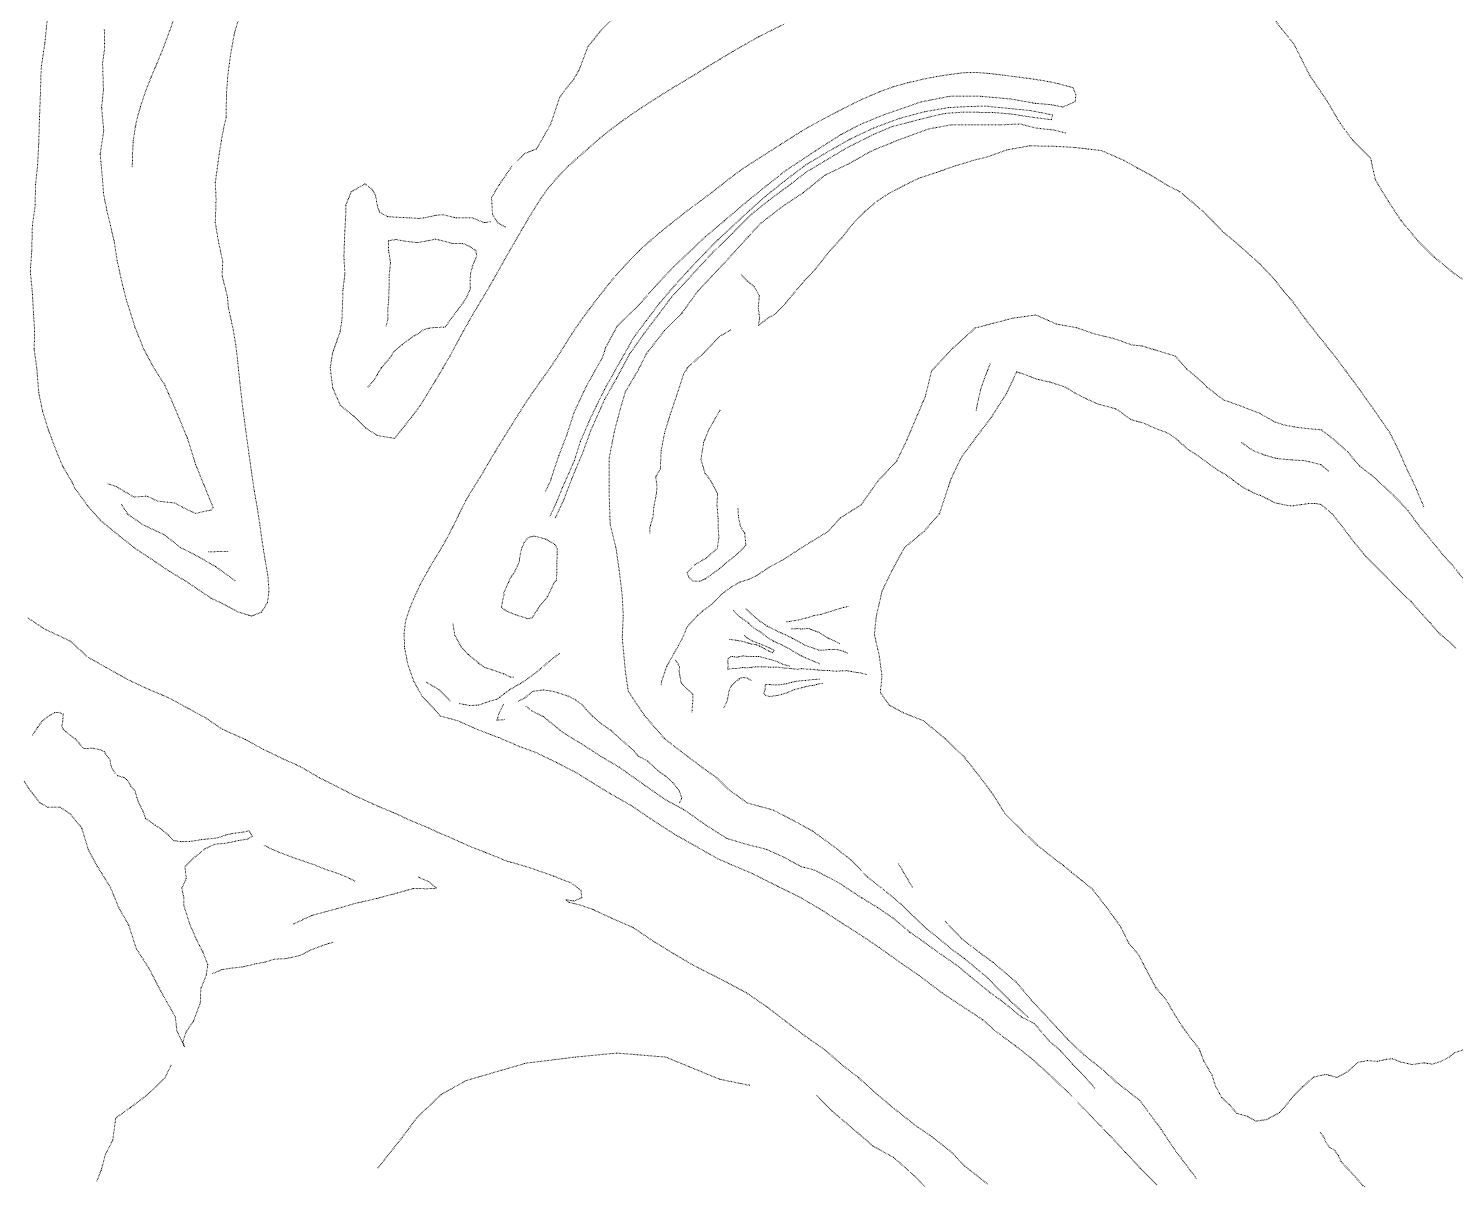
# Model space of a CAD drawing. Extents: x 682410 to 689460, y 7661803 to 7669124.
# Drawn here: x 686853.6 to 687207.8, y 7665828.1 to 7666113.7 of the extents above; entities that cross this region are included whole.
import ezdxf

# ---------------------------------------------------------------- set-up
doc = ezdxf.new("R2010")
doc.units = 0
doc.header["$MEASUREMENT"] = 0
doc.linetypes.add('DOT', pattern=[0.25, 0, -0.25])
doc.layers.add('02 TOE_Line', color=1, linetype='DOT', lineweight=20)

msp = doc.modelspace()

# ---------------------------------------------------------------- linework, layer by layer
at = {"layer": '02 TOE_Line'}
for points in [[(687210.91, 7666050.53, 4147.37), (687207.27, 7666053.07, 4147.03), (687202.52, 7666056.98, 4146.56), (687198.45, 7666061.04, 4145.8), (687194.31, 7666066.02, 4145.29), (687191.15, 7666070.8, 4145.11), (687187.93, 7666076.1, 4144.68), (687186.73, 7666081.55, 4143.8), (687182.42, 7666085.8, 4143.32), (687179.15, 7666090.21, 4143.05), (687176.04, 7666095.53, 4142.52), (687171.63, 7666102.05, 4141.8), (687167.67, 7666109.88, 4140.96), (687164.63, 7666113.62, 4140.82), (687160.45, 7666119.12, 4141.22)], [(686858.44, 7666117.62, 4103.58), (686857.7, 7666110.09, 4104.28), (686856.77, 7666103.83, 4104.95), (686856.59, 7666097.49, 4105.64), (686856.35, 7666091.13, 4106.21), (686856.16, 7666084.88, 4106.65), (686855.88, 7666079.62, 4107.28), (686855.38, 7666074.97, 4107.86), (686855.28, 7666069.71, 4108.42), (686854.6, 7666064.86, 4108.91), (686854.42, 7666058.27, 4109.57), (686854.08, 7666053.4, 4110.04), (686854.54, 7666048.78, 4110.51), (686854.87, 7666043.12, 4110.85), (686855.16, 7666038.53, 4111.43), (686855.03, 7666034.16, 4112.01), (686855.72, 7666029.15, 4112.07), (686855.79, 7666028.04, 4112.3), (686856.18, 7666023.33, 4112.86), (686857.13, 7666018.7, 4113.51), (686858.54, 7666014.16, 4114.14), (686859.45, 7666011.69, 4114.46), (686861.04, 7666007.63, 4114.94), (686862.26, 7666004.81, 4115.28), (686864.43, 7666001.16, 4115.97), (686865.11, 7665999.67, 4115.97), (686868.32, 7665995.25, 4116.69), (686871.53, 7665991.61, 4117.42), (686875.6, 7665988.27, 4117.94), (686879.93, 7665984.82, 4118.77), (686885.43, 7665981.17, 4119.76), (686888.72, 7665978.94, 4120.02), (686892.71, 7665976.55, 4120.39), (686899.01, 7665972.31, 4121.36), (686901.8, 7665971.02, 4121.47), (686905.51, 7665968.98, 4121.83), (686909.02, 7665967.9, 4122.2), (686911.46, 7665968.88, 4122.7), (686912.93, 7665971.22, 4123.02), (686913.32, 7665973.95, 4123.14), (686913.06, 7665977.88, 4123.17), (686912.34, 7665981.96, 4123.17), (686911.62, 7665986.43, 4123.2), (686911.08, 7665990.42, 4123.26), (686910.43, 7665994.62, 4123.25), (686909.66, 7665999, 4123.24), (686908.99, 7666003.6, 4123.32), (686908.34, 7666008.23, 4123.47), (686907.77, 7666012.35, 4123.66), (686907.19, 7666016.65, 4123.92), (686906.59, 7666021.35, 4124.24), (686906.08, 7666025.99, 4124.61), (686905.6, 7666030.64, 4124.97), (686905.08, 7666035.25, 4125.34), (686904.29, 7666039.76, 4125.72), (686903.24, 7666044.4, 4126.07), (686903.02, 7666047.01, 4126.45), (686901.69, 7666052.38, 4126.83), (686901.84, 7666055.84, 4127.09), (686900.75, 7666060.99, 4127.5), (686899.99, 7666065.56, 4127.93), (686900.19, 7666071.19, 4128.41), (686900, 7666075.43, 4128.83), (686900.99, 7666082.74, 4129.52), (686901.76, 7666087.44, 4129.51), (686902.71, 7666091.78, 4129.75), (686902.75, 7666097.33, 4129.84), (686903.11, 7666102.17, 4130.05), (686903.82, 7666107.41, 4130.04), (686904.67, 7666112.13, 4129.8), (686906.46, 7666118.53, 4130.09)], [(686889.79, 7666116.26, 4120.02), (686888.71, 7666113.23, 4120.07), (686887.61, 7666110.29, 4120.07), (686886.45, 7666107.3, 4120.07), (686885.24, 7666104.37, 4120.11), (686884.06, 7666101.59, 4120.16), (686882.79, 7666098.41, 4120.2), (686881.65, 7666095.05, 4120.19), (686880.78, 7666092.07, 4120.31), (686880.12, 7666089.14, 4120.41), (686879.63, 7666085.79, 4120.49), (686879.45, 7666082.38, 4120.58), (686879.38, 7666079.19, 4120.63)], [(686998.46, 7666115.87, 4130.28), (686995.76, 7666113.21, 4130.13), (686992.49, 7666109.19, 4130.05), (686990.23, 7666103.29, 4130.17), (686988.98, 7666101.12, 4130.19), (686986.86, 7666098.5, 4130.25), (686985.47, 7666096.57, 4130.34), (686983.24, 7666089.95, 4130.48), (686979.75, 7666083.8, 4130.98), (686976.85, 7666082.69, 4130.49), (686973.56, 7666079.4, 4130.37), (686970.51, 7666075.01, 4130.39), (686968.56, 7666071.71, 4130.3), (686968.8, 7666067.53, 4130.28), (686970.11, 7666065.46, 4130.44), (686972.14, 7666064.37, 4130.54)], [(686873.3, 7666000.73, 4118.19), (686875.38, 7666000.05, 4118.19), (686879.82, 7665997.44, 4118.86), (686883.12, 7665997.65, 4119.5), (686885.64, 7665996.44, 4119.88), (686889.97, 7665995.95, 4119.41), (686891.85, 7665994.91, 4119.84), (686895.03, 7665993.38, 4120.05), (686898.91, 7665994.22, 4120.27), (686899.46, 7665994.83, 4120.07), (686897.28, 7666000.18, 4119.67), (686895.11, 7666005.54, 4119.27), (686893.08, 7666012.01, 4118.73), (686889.96, 7666019.56, 4117.96), (686887.47, 7666025.19, 4117.35), (686884.64, 7666029.66, 4117.08), (686882.18, 7666034.3, 4116.57), (686880.04, 7666039.62, 4116.17), (686877.91, 7666046.42, 4115.74), (686876.94, 7666050.14, 4115.33), (686875.65, 7666056.09, 4114.89), (686874.87, 7666061.01, 4114.33), (686873.32, 7666067.45, 4113.91), (686872.27, 7666072.59, 4113.55), (686871.91, 7666077.14, 4113.07), (686871.43, 7666082.55, 4112.64), (686872.3, 7666088.29, 4112.39), (686871.78, 7666094.11, 4112), (686872.23, 7666098.41, 4111.58), (686872.02, 7666105.11, 4111.25), (686872.51, 7666108.51, 4110.96), (686872.45, 7666113.64, 4110.58)], [(686968.32, 7666065.75, 4129.91), (686966.73, 7666065.5, 4129.96), (686963.84, 7666066.7, 4129.93), (686959.76, 7666066.68, 4129.98), (686956.42, 7666067.48, 4129.92), (686954.72, 7666067.33, 4129.95), (686952.07, 7666066.72, 4129.93), (686950.5, 7666066.56, 4129.89), (686948.16, 7666066.7, 4129.93), (686945, 7666066.85, 4130.02), (686942.78, 7666067, 4130.11), (686940.8, 7666068.06, 4129.89), (686940.22, 7666069.67, 4129.72), (686939.77, 7666072.29, 4129.71), (686938.93, 7666073.77, 4129.78), (686937.15, 7666075.11, 4129.72), (686933.74, 7666073.18, 4128.84), (686932.41, 7666069.81, 4128.23), (686932.34, 7666066.41, 4127.82), (686932.13, 7666063.33, 4127.44), (686931.92, 7666057.11, 4127.03), (686932.16, 7666052.77, 4126.66), (686931.7, 7666049.08, 4126.35), (686931.42, 7666041.13, 4125.82), (686930.99, 7666038.63, 4125.59), (686930.98, 7666038.46, 4125.61), (686929.1, 7666033.17, 4124.88), (686928.52, 7666029.53, 4124.65), (686929.14, 7666024.49, 4124.21), (686931.03, 7666020.2, 4123.92), (686934.45, 7666017.42, 4124.42), (686937.37, 7666014.52, 4124.88), (686940.29, 7666012.69, 4125.28), (686944.51, 7666011.99, 4125.76), (686946.42, 7666014.4, 4126.02), (686948.72, 7666017.28, 4126.36), (686950.87, 7666020.14, 4126.65), (686952.7, 7666023.14, 4126.9), (686954.58, 7666026.24, 4127.16), (686956.47, 7666029.37, 4127.44), (686958.26, 7666032.48, 4127.73), (686959.95, 7666035.62, 4127.98), (686961.65, 7666038.75, 4128.23), (686963.39, 7666041.84, 4128.48), (686965.21, 7666044.93, 4128.72), (686967.1, 7666048.04, 4128.97), (686968.89, 7666051.12, 4129.24), (686970.6, 7666054.18, 4129.47), (686972.32, 7666057.29, 4129.69), (686974.15, 7666060.41, 4129.87), (686976.02, 7666063.66, 4130.12), (686977.58, 7666066.34, 4130.31), (686979.24, 7666069.02, 4130.54), (686980.9, 7666071.67, 4130.75), (686982.72, 7666074.19, 4130.98), (686985.16, 7666077.02, 4131.27), (686987.7, 7666079.6, 4131.45), (686989.93, 7666081.61, 4131.64), (686992.71, 7666084.06, 4131.89), (686995.45, 7666086.46, 4132.17), (686998.36, 7666088.76, 4132.44), (687000.78, 7666090.56, 4132.67), (687003.26, 7666092.32, 4132.9), (687005.77, 7666094.03, 4133.11), (687008.38, 7666095.7, 4133.31), (687011.03, 7666097.38, 4133.54), (687013.67, 7666099.03, 4133.76), (687016.36, 7666100.62, 4133.95), (687018.97, 7666102.2, 4134.18), (687022.13, 7666104.18, 4134.46), (687025.31, 7666106.1, 4134.69), (687028.51, 7666108.01, 4134.96), (687031.67, 7666109.83, 4135.2), (687034.88, 7666111.62, 4135.44), (687038.11, 7666113.26, 4135.66), (687041.26, 7666114.8, 4135.88)], [(687133.65, 7665826.79, 4147.64), (687129.56, 7665830.92, 4147.15), (687125.93, 7665834.85, 4146.55), (687122.02, 7665839.06, 4146.05), (687119.64, 7665841.54, 4145.87), (687115.42, 7665845.87, 4145.21), (687110.99, 7665850.35, 4144.64), (687106.48, 7665854.66, 4144.05), (687102.28, 7665858.43, 4143.61), (687098.55, 7665861.32, 4143.15), (687093.48, 7665865.07, 4142.54), (687090.45, 7665867.78, 4142.22), (687084.27, 7665871.82, 4141.55), (687080.37, 7665874.43, 4141.18), (687074.61, 7665878.79, 4140.47), (687070.59, 7665881.54, 4139.91), (687064.75, 7665885.71, 4139.14), (687060.37, 7665888.65, 4138.57), (687055.5, 7665891.77, 4137.86), (687050.61, 7665894.93, 4137.38), (687044.83, 7665898.31, 4136.88), (687039.58, 7665900.87, 4136.46), (687033.38, 7665903.98, 4135.87), (687028.06, 7665906.26, 4135.2), (687024.85, 7665907.64, 4134.91), (687017.35, 7665911.89, 4133.98), (687014.38, 7665913.53, 4133.82), (687007.94, 7665917.7, 4132.88), (687003.32, 7665920.85, 4132.43), (686998.1, 7665923.83, 4131.86), (686993.65, 7665926.53, 4131.34), (686989.78, 7665928.95, 4130.87), (686984.67, 7665931.6, 4130.3), (686979.32, 7665934.16, 4129.61), (686975.59, 7665935.51, 4129.37), (686970.31, 7665937.78, 4128.58), (686965.08, 7665939.77, 4128), (686960.02, 7665942, 4127.21), (686955.84, 7665943.1, 4127.28), (686954.31, 7665944.87, 4126.69), (686951.38, 7665947.96, 4126.21), (686949.27, 7665951.69, 4125.73), (686947.78, 7665955.94, 4125.29), (686947.58, 7665956.98, 4125.37), (686946.99, 7665959.96, 4125.17), (686946.85, 7665963.53, 4125.11), (686947.21, 7665966.62, 4125.08), (686948.32, 7665969.98, 4125.02), (686949.52, 7665972.85, 4125.06), (686950.91, 7665975.79, 4125.13), (686952.48, 7665978.7, 4125.25), (686954.1, 7665981.47, 4125.4), (686955.75, 7665984.16, 4125.61), (686957.27, 7665986.81, 4125.79), (686958.98, 7665990.06, 4125.91), (686960.56, 7665993.33, 4126.05), (686962.23, 7665996.65, 4126.18), (686963.78, 7665999.27, 4126.28), (686965.78, 7666002.42, 4126.5), (686967.62, 7666005.57, 4126.66), (686969.45, 7666008.69, 4126.8), (686971.33, 7666011.77, 4126.95), (686973.05, 7666014.51, 4127.14), (686974.91, 7666017.49, 4127.39), (686976.77, 7666020.41, 4127.65), (686978.68, 7666023.26, 4127.9), (686980.67, 7666026.08, 4128.15), (686982.71, 7666028.92, 4128.43), (686984.67, 7666031.82, 4128.7), (686986.55, 7666034.83, 4128.91), (686988.51, 7666037.96, 4129.15), (686990.62, 7666041.06, 4129.43), (686992.93, 7666044.19, 4129.76), (686995.33, 7666047.34, 4130.06), (686997.77, 7666050.43, 4130.4), (687000.26, 7666053.35, 4130.71), (687002.77, 7666056.07, 4131.02), (687005.29, 7666058.6, 4131.29), (687007.82, 7666060.93, 4131.55), (687010.36, 7666063.08, 4131.8), (687012.9, 7666065.12, 4132.02), (687015.38, 7666067.09, 4132.22), (687017.88, 7666069.04, 4132.39), (687020.58, 7666071.01, 4132.56), (687023.31, 7666073.07, 4132.83), (687026.05, 7666075.21, 4133.12), (687028.84, 7666077.39, 4133.38), (687031.73, 7666079.42, 4133.61), (687034.68, 7666081.31, 4133.87), (687037.56, 7666083.14, 4134.14), (687040.27, 7666084.89, 4134.38), (687042.89, 7666086.54, 4134.67), (687045.45, 7666088.16, 4134.91), (687048.17, 7666089.76, 4135.17), (687051.14, 7666091.33, 4135.47), (687054.38, 7666093.03, 4135.81), (687057.8, 7666094.79, 4136.2), (687061.29, 7666096.45, 4136.55), (687064.8, 7666097.95, 4136.85), (687068.32, 7666099.23, 4137.13), (687071.88, 7666100.22, 4137.4), (687075.46, 7666101.07, 4137.66), (687078.99, 7666101.75, 4137.92), (687082.4, 7666102.28, 4138.2), (687085.64, 7666102.7, 4138.46), (687088.85, 7666102.78, 4138.7), (687092.12, 7666102.52, 4138.9), (687095.45, 7666102.12, 4139.07), (687098.86, 7666101.67, 4139.25), (687102.34, 7666101.23, 4139.43), (687105.82, 7666100.7, 4139.59), (687109.19, 7666100, 4139.77), (687112.84, 7666099, 4139.93), (687113.6, 7666097.31, 4139.87), (687113.42, 7666095.53, 4139.83), (687110.37, 7666094.2, 4139.77), (687107.53, 7666094.77, 4139.68), (687103.56, 7666095.11, 4139.44), (687097.44, 7666096.19, 4139.01), (687089.95, 7666096.86, 4138.75), (687082.54, 7666096.91, 4138.27), (687075, 7666095.43, 4137.66), (687066.16, 7666092.36, 4137.07), (687060.13, 7666089.89, 4136.48), (687055.29, 7666087.37, 4136.1), (687048.97, 7666083.34, 4135.44), (687041.72, 7666078.54, 4135.25), (687036.74, 7666074.62, 4134.81), (687031.48, 7666070.38, 4134.2), (687026.32, 7666065.95, 4133.76), (687021.62, 7666061.99, 4133.35), (687017.87, 7666058.44, 4132.84), (687013.83, 7666054.63, 4132.53), (687009.69, 7666050.27, 4132.07), (687005.1, 7666045.05, 4131.74), (686999.71, 7666039.8, 4131.36), (686996.9, 7666034.59, 4131.01), (686996.16, 7666032.21, 4130.87), (686992.09, 7666024.93, 4130.51), (686989.07, 7666018.5, 4130.39), (686987.21, 7666012.76, 4130.21), (686985.23, 7666007.67, 4130.21), (686983.7, 7666003.09, 4130.43), (686983.2, 7666001.47, 4130.42), (686981.86, 7665998.68, 4130.19)], [(686984.39, 7665992.24, 4128.78), (686986.49, 7665996.76, 4128.96), (686988.7, 7666002.53, 4129.06), (686991.28, 7666008.64, 4129.22), (686993.28, 7666014.17, 4129.42), (686996.62, 7666021.62, 4129.65), (686999.68, 7666027.05, 4129.87), (687002.84, 7666032.93, 4130.29), (687006.39, 7666037.98, 4130.71), (687010.25, 7666043.04, 4130.89), (687013.26, 7666047.06, 4131.37), (687023.52, 7666058.18, 4132.59), (687028.41, 7666062.88, 4132.98), (687033.13, 7666067.61, 4133.55), (687037.4, 7666071.06, 4134.04), (687043.13, 7666075.3, 4134.42), (687046.71, 7666078.09, 4134.68), (687051.31, 7666080.82, 4134.99), (687056.72, 7666084.06, 4135.31), (687063.45, 7666087.43, 4135.92), (687067.95, 7666089.33, 4136.42), (687076.7, 7666091.59, 4136.99), (687081.18, 7666092.62, 4137.25), (687085.3, 7666092.9, 4137.64), (687089.35, 7666092.88, 4137.85), (687093.31, 7666092.82, 4137.94), (687097.55, 7666092.46, 4137.97), (687102.97, 7666091.63, 4138.29), (687107.56, 7666091.05, 4138.41), (687107.79, 7666092.24, 4138.58), (687102.42, 7666093.3, 4138.42), (687091.24, 7666094.41, 4137.98), (687087.06, 7666094.33, 4137.85), (687082.01, 7666094.05, 4137.41), (687076.05, 7666093.04, 4136.97), (687069.72, 7666091.34, 4136.58), (687063.37, 7666088.98, 4135.99), (687057.51, 7666086.2, 4135.47), (687051.76, 7666082.94, 4134.93), (687046.55, 7666079.83, 4134.79), (687041.16, 7666075.75, 4134.28), (687036.45, 7666071.97, 4134.16), (687032.57, 7666068.53, 4133.68), (687028.69, 7666064.92, 4133.09), (687024.74, 7666061.23, 4132.73), (687021.67, 7666058.12, 4132.39), (687017.16, 7666053.39, 4131.84), (687013.83, 7666049.7, 4131.48), (687010.26, 7666045.54, 4131.02), (687007, 7666041.23, 4130.72), (687003.9, 7666037.11, 4130.62), (686999.58, 7666029.46, 4130.17), (686996.95, 7666024.79, 4129.8), (686994.52, 7666019.92, 4129.6), (686992.78, 7666016.22, 4129.48), (686990.62, 7666011.23, 4129.35), (686989.14, 7666006.53, 4129.22), (686986.48, 7666000.5, 4129.04), (686984.66, 7665996.1, 4128.93), (686983.03, 7665992.58, 4128.81)], [(687111, 7666087.75, 4139.77), (687108, 7666088.5, 4139.66), (687103.5, 7666089, 4139.38), (687099.75, 7666090, 4139.3), (687094.75, 7666089.75, 4138.88), (687088, 7666089.75, 4138.49), (687082.5, 7666089.75, 4138.2), (687077, 7666088.75, 4137.65), (687069.5, 7666086, 4137.22), (687062.75, 7666083.25, 4136.41), (687057.5, 7666080.25, 4136.1), (687051.25, 7666077.25, 4135.7), (687046, 7666073, 4135.2), (687040.75, 7666069.5, 4134.86), (687035.25, 7666065.25, 4134.5), (687032.25, 7666062, 4134.04), (687027.5, 7666056.75, 4133.57), (687023.25, 7666052.25, 4133.25), (687019.75, 7666048.5, 4132.8), (687015.75, 7666043, 4132.3), (687011.5, 7666038.75, 4131.86), (687007, 7666033, 4131.48), (687005, 7666029, 4131.2), (687001.75, 7666023.5, 4130.87), (687000.5, 7666019.25, 4130.65), (686999, 7666013.5, 4130.53), (686997.75, 7666007, 4130.52), (686997.75, 7665998.25, 4130.57), (686998, 7665990.75, 4130.7), (686999.5, 7665984.5, 4130.82), (687000.25, 7665979.25, 4130.75), (687001, 7665973, 4130.66), (687001.25, 7665968, 4130.83), (687001, 7665962.5, 4130.6), (687001.75, 7665954.5, 4130.97), (687002.5, 7665949.25, 4130.92), (687006.5, 7665943.25, 4131.56), (687011.5, 7665937.5, 4132.29), (687016, 7665934, 4132.85), (687021, 7665930.25, 4133.45), (687024.5, 7665927.75, 4133.76), (687027.53, 7665924.78, 4134.14), (687032.06, 7665921.54, 4134.87), (687038.51, 7665919.77, 4135.54), (687043.73, 7665917.05, 4136), (687048.14, 7665914.64, 4136.31), (687053.25, 7665910.93, 4136.88), (687057.85, 7665907.36, 4137.5), (687061.89, 7665903.15, 4138.08), (687066.67, 7665899.41, 4138.58), (687070.24, 7665896.4, 4139.02), (687073.44, 7665893.29, 4139.52), (687076.45, 7665890.42, 4140.01), (687079.2, 7665888.23, 4140.28), (687082.69, 7665885.31, 4140.7), (687085.97, 7665882.93, 4141.04), (687088.97, 7665880.41, 4141.5), (687091.85, 7665878.03, 4141.8), (687093.71, 7665875.99, 4142.17), (687097.13, 7665872.61, 4142.46), (687099.41, 7665870.52, 4142.63), (687101.79, 7665868.35, 4142.96)], [(687199.92, 7665995.07, 4150.8), (687197.75, 7666000.25, 4150.23), (687195.8, 7666004.25, 4149.7), (687193.78, 7666008.87, 4149.11), (687191.61, 7666013.26, 4148.68), (687188.68, 7666017.5, 4148.15), (687186.23, 7666020.98, 4147.72), (687183.85, 7666024.33, 4147.15), (687180.64, 7666028.64, 4146.78), (687178.06, 7666032.13, 4146.11), (687176.12, 7666034.56, 4146.43), (687173.75, 7666037.52, 4146.05), (687170.35, 7666041.83, 4145.38), (687167.49, 7666045.82, 4144.86), (687165.07, 7666048.62, 4144.64), (687162.98, 7666051.32, 4144.42), (687159.28, 7666055.27, 4143.63), (687156.79, 7666057.5, 4143.31), (687154.29, 7666059.73, 4142.99), (687149.85, 7666063.46, 4142.36), (687147.65, 7666065.77, 4142.1), (687145.45, 7666068.07, 4141.84), (687142.44, 7666070.62, 4141.45), (687139.42, 7666073.17, 4141.07), (687136.37, 7666074.73, 4140.89), (687132.46, 7666077.12, 4141.01), (687128.93, 7666079.06, 4140.76), (687125.4, 7666081.01, 4140.51), (687119.96, 7666083.37, 4140.6), (687116.66, 7666083.77, 4140.51), (687113.37, 7666084.17, 4140.43), (687107.89, 7666084.47, 4140.38), (687102.05, 7666084.56, 4140.42), (687096.39, 7666083.53, 4140.1), (687091.43, 7666081.75, 4140.27), (687088.14, 7666080.94, 4140.41), (687083.67, 7666079.6, 4140.27), (687079.04, 7666077.98, 4140.14), (687074.62, 7666076.53, 4140.07), (687071.06, 7666074.8, 4140.11), (687067.12, 7666072.72, 4140.11), (687064.25, 7666070.85, 4140.21), (687061.14, 7666068.22, 4140.22), (687058.61, 7666065.69, 4140.16), (687055.49, 7666061.76, 4140.31), (687052.68, 7666058.69, 4140.27), (687048.91, 7666053.95, 4140.25), (687046.16, 7666051.04, 4140.2), (687043.47, 7666047.86, 4140.28), (687041.49, 7666045.5, 4140.13), (687038.88, 7666042.73, 4140.33), (687037.29, 7666041.96, 4140.37), (687034.8, 7666039.98, 4141.12), (687035.11, 7666041.98, 4140.75), (687034.76, 7666044.29, 4140.89), (687035.03, 7666047.38, 4140.19), (687033.76, 7666049.64, 4140.06), (687032.08, 7666051.03, 4140.15), (687030.56, 7666052.53, 4140.04)], [(686942.4, 7666039.8, 4130.52), (686942.81, 7666041.65, 4130.32), (686942.8, 7666044.11, 4130.47), (686943, 7666045.76, 4130.54), (686943.12, 7666048.98, 4130.4), (686943.11, 7666051.93, 4130.48), (686943.48, 7666055.64, 4130.42), (686943.02, 7666058.6, 4130.51), (686943.01, 7666061.03, 4130.48), (686944.88, 7666061.33, 4130.28), (686947.17, 7666060.9, 4130.15), (686950.12, 7666060.55, 4130.19), (686952.45, 7666060.96, 4130.21), (686954.66, 7666061.44, 4130.37), (686957.06, 7666060.87, 4130.28), (686958.78, 7666060.36, 4130.18), (686961.33, 7666060.35, 4130.29), (686962.97, 7666059.69, 4130.42), (686964.63, 7666058.63, 4130.31), (686964.91, 7666057.29, 4130.23), (686963.91, 7666054.92, 4130.29), (686963.33, 7666052.97, 4130.44), (686963.27, 7666051.2, 4130.31), (686963.3, 7666049.11, 4130.29), (686962.4, 7666047.09, 4130.32), (686961.51, 7666045.65, 4130.28), (686960.07, 7666043.75, 4130.33), (686957.03, 7666039.61, 4130.2), (686955.62, 7666039.53, 4129.59), (686954.61, 7666039.51, 4129.02), (686952.92, 7666039.32, 4128.1), (686951.57, 7666038.88, 4127.28), (686950.4, 7666037.98, 4126.91), (686949.34, 7666037.42, 4126.61), (686947.02, 7666035.79, 4125.58), (686946.35, 7666035.21, 4125.23), (686944.35, 7666033.57, 4124.87), (686943.62, 7666032.37, 4124.47), (686943.18, 7666031.77, 4124.38), (686941.23, 7666029.52, 4124.65), (686940.22, 7666027.88, 4124.63), (686939.53, 7666026.64, 4124.31), (686937.88, 7666024.69, 4124.12)], [(687210.4, 7665976.26, 4152.67), (687207.65, 7665979.83, 4152.33), (687204.39, 7665983.46, 4152.01), (687201.78, 7665986.69, 4151.71), (687198.81, 7665990.24, 4151.39), (687195.97, 7665994.14, 4151.23), (687192.39, 7665997.91, 4151.2), (687187.51, 7666002.42, 4150.77), (687183.98, 7666005.16, 4150.76), (687181.06, 7666008.63, 4150.66), (687177.42, 7666011.89, 4150.53), (687174.51, 7666014.12, 4150.65), (687170.33, 7666014.49, 4150.58), (687167.7, 7666014.85, 4150.57), (687165.31, 7666015.31, 4150.54), (687163.06, 7666016.04, 4150.52), (687159.14, 7666018.21, 4150.47), (687154.84, 7666019.9, 4150.41), (687150.25, 7666021.53, 4150.38), (687146.04, 7666024.78, 4150.29), (687144.86, 7666026.01, 4150.28), (687141.07, 7666029.25, 4150.31), (687138.26, 7666032.41, 4150.34), (687130.02, 7666034.92, 4150.01), (687127.58, 7666035.15, 4150.03), (687122.96, 7666036.79, 4149.78), (687117.86, 7666038.01, 4149.85), (687113.77, 7666039.44, 4149.89), (687108.77, 7666040.36, 4149.96), (687103.66, 7666042.61, 4150.02), (687097.94, 7666041.81, 4150.03), (687088.62, 7666039.38, 4150.27), (687083.02, 7666034.34, 4149.91), (687077.76, 7666028.71, 4149.66), (687076.26, 7666022.47, 4149.61), (687073.21, 7666015.35, 4149.68), (687071.72, 7666011.75, 4149.36), (687069.11, 7666006.33, 4149.3), (687064.41, 7666001.34, 4149.08), (687060.31, 7665995.54, 4149.21), (687055.17, 7665992.28, 4149.2), (687052.01, 7665988.84, 4149.4), (687046.87, 7665985.73, 4149.19), (687040.64, 7665981.71, 4149.05), (687037.47, 7665980.02, 4147.4), (687034.36, 7665977.96, 4147.36), (687032.44, 7665977.02, 4146.63), (687030.31, 7665976.37, 4146.09), (687028.15, 7665975.19, 4145.85), (687025.66, 7665973.34, 4145.31), (687023.23, 7665970.86, 4145.24), (687020.92, 7665969.15, 4144.47), (687019.65, 7665968.03, 4143.88), (687017.04, 7665965.15, 4143.74), (687016.15, 7665962.84, 4143.49), (687014.9, 7665960.53, 4143.26), (687013.84, 7665958.63, 4143.13), (687012.04, 7665955.4, 4142.81), (687011.55, 7665954.02, 4142.46), (687010.76, 7665951.77, 4142.14), (687010.66, 7665950.71, 4141.91)], [(687027.94, 7666038.92, 4144.1), (687024.96, 7666037.13, 4143.61), (687021.42, 7666033.34, 4143.5), (687017.19, 7666029.52, 4144.06), (687016.24, 7666027.95, 4143.94), (687014.43, 7666022.39, 4142.61), (687012.9, 7666017.89, 4142.69), (687011.56, 7666013.59, 4142.73), (687010.66, 7666008.93, 4142.83), (687010.46, 7666004.4, 4142.81), (687009.31, 7666002.42, 4142.88), (687009.61, 7666000.32, 4143.58), (687009.52, 7665998.43, 4144.4), (687008.82, 7665994.9, 4144.18), (687008.69, 7665992.78, 4143.94), (687007.88, 7665989.97, 4143.49), (687007.81, 7665988.38, 4143.1)], [(687088.82, 7666018.93, 4159.87), (687089.43, 7666021.75, 4159.42), (687089.92, 7666024, 4159.21), (687090.89, 7666026.82, 4159.16), (687092.37, 7666030.66, 4159.41)], [(687210.64, 7665860.62, 4160.45), (687207.69, 7665859.62, 4160.45), (687206.23, 7665858.52, 4159.1), (687204.05, 7665857.35, 4159.09), (687201.96, 7665856.74, 4159.08), (687200, 7665857.06, 4159.07), (687196.97, 7665856.65, 4159.06), (687194.21, 7665857.28, 4159.05), (687192.17, 7665858.08, 4159.04), (687190.71, 7665857.95, 4159.04), (687188.47, 7665857.44, 4159.03), (687185.98, 7665857.63, 4159.02), (687183.57, 7665857.18, 4159.01), (687180.95, 7665854.83, 4159), (687178.35, 7665853.43, 4158.99), (687175.69, 7665854.22, 4158.98), (687172.56, 7665853.53, 4158.97), (687169.86, 7665851.08, 4158.95), (687167.78, 7665849.08, 4158.94), (687166.05, 7665846.89, 4158.93), (687164.15, 7665844.76, 4158.92), (687160.83, 7665842.97, 4158.91), (687158.31, 7665842.62, 4158.9), (687156.1, 7665843.81, 4158.88), (687153.52, 7665844.54, 4158.87), (687151.67, 7665846.72, 4158.86), (687149.76, 7665848.5, 4158.85), (687148.3, 7665851.21, 4158.84), (687147.38, 7665854.05, 4158.83), (687145.33, 7665857.55, 4158.82), (687144.14, 7665860.65, 4158.81), (687142.16, 7665863.1, 4158.8), (687139.95, 7665866.15, 4158.78), (687138.13, 7665869.05, 4158.77), (687136.02, 7665872.69, 4158.76), (687133.41, 7665875.77, 4158.88), (687131.43, 7665879.5, 4158.77), (687129.58, 7665883.07, 4158.7), (687129.3, 7665883.73, 4158.77), (687126.71, 7665886.75, 4158.96), (687124.71, 7665890.84, 4159.21), (687122.91, 7665893.3, 4159.38), (687121.11, 7665895.76, 4159.54), (687117.68, 7665900.19, 4159.46), (687115.07, 7665902.29, 4159.52), (687112.47, 7665904.39, 4159.57), (687110.55, 7665906.03, 4160.14), (687108.57, 7665907.44, 4160.12), (687103.98, 7665911.09, 4160.36), (687100.16, 7665914.77, 4160.53), (687095.91, 7665919.02, 4160.54), (687093.16, 7665923.47, 4160.06), (687090, 7665927.73, 4159.65), (687085.84, 7665932.97, 4159.44), (687081.16, 7665937.49, 4159.22), (687075.76, 7665941.94, 4159.43), (687070.78, 7665943.91, 4159.34), (687067.29, 7665945.79, 4159.35), (687065.06, 7665948.94, 4159.73), (687065.46, 7665953.01, 4159.73), (687064.78, 7665958.2, 4160.2), (687063.58, 7665963.36, 4160.04), (687064.05, 7665967.83, 4160.23), (687065.49, 7665974.13, 4160.13), (687068.09, 7665979.48, 4160.24), (687071.05, 7665984.89, 4160.31), (687075.92, 7665988.93, 4160.37), (687079.75, 7665993.36, 4160.43), (687082.62, 7666001.99, 4160.18), (687085.18, 7666007.3, 4160.04), (687088.93, 7666012.39, 4159.83), (687092.54, 7666017.14, 4159.81), (687096.43, 7666023.22, 4159.86), (687098.89, 7666028.49, 4159.73), (687100.9, 7666027.84, 4159.8), (687103.92, 7666026.68, 4159.81), (687107.2, 7666025.95, 4159.8), (687110.97, 7666024.71, 4159.94), (687113.45, 7666023.23, 4159.9), (687115.55, 7666022.1, 4159.85), (687118.99, 7666020.54, 4159.91), (687123.69, 7666019.28, 4160.01), (687127.24, 7666016.67, 4159.82), (687128.83, 7666016.22, 4159.87), (687130.22, 7666015.85, 4159.92), (687132.13, 7666014.99, 4159.96), (687134.1, 7666014.16, 4160.05), (687135.79, 7666013.58, 4160.16), (687137.69, 7666012.54, 4160.11), (687139.05, 7666011.35, 4160.06), (687141.46, 7666009.26, 4160.12), (687143.64, 7666007.85, 4160.21), (687147.87, 7666004.77, 4160.31), (687148.81, 7666004.14, 4160.42), (687150.97, 7666002.84, 4160.59), (687152.76, 7666001.53, 4160.6), (687154.07, 7666000.54, 4160.47), (687155.36, 7665999.64, 4160.37), (687156.5, 7665999.13, 4160.36), (687158.31, 7665998.17, 4160.48), (687159.4, 7665997.84, 4160.56), (687161.18, 7665996.97, 4160.55), (687162.98, 7665996.01, 4160.52), (687163.82, 7665995.82, 4160.47), (687165.42, 7665995.5, 4160.47), (687166.81, 7665995.26, 4160.4), (687167.58, 7665995.29, 4160.35), (687169.54, 7665995.55, 4160.28), (687171.29, 7665995.82, 4160.44), (687172.89, 7665995.86, 4160.54), (687174.38, 7665995.62, 4160.47), (687177.12, 7665993.39, 4160.6), (687179.91, 7665989.87, 4160.5), (687182.2, 7665986.78, 4160.39), (687185.6, 7665982.68, 4160.55), (687189.52, 7665978.72, 4160.17), (687194.42, 7665973.73, 4160.1), (687196.83, 7665971.46, 4160.38), (687199.72, 7665968.18, 4160.4), (687201.54, 7665966.21, 4160.13), (687203.68, 7665963.7, 4160.03), (687206.05, 7665961.72, 4159.9), (687208.34, 7665959.61, 4159.94)], [(687029.72, 7665994.66, 4148.57), (687029.83, 7665992.76, 4147.92), (687030.33, 7665990.12, 4147.41), (687031.4, 7665988.45, 4146.66), (687031.67, 7665985.53, 4146.12), (687030.23, 7665983.9, 4146.01), (687028.9, 7665982.79, 4145.69), (687026.37, 7665980.75, 4145.59), (687025.15, 7665979.67, 4145.41), (687021.62, 7665977.14, 4145.5), (687020.23, 7665976.53, 4145.47), (687018.56, 7665976.56, 4145.46), (687017.47, 7665977.61, 4145.14), (687017.1, 7665978.76, 4145.4), (687018.84, 7665980.53, 4146.06), (687021.88, 7665982.35, 4145.79), (687024.6, 7665984.71, 4146.17), (687024.98, 7665987.42, 4146.21), (687024.8, 7665989.89, 4146.27), (687024.79, 7665992.21, 4146.77), (687024.5, 7665995.65, 4146.59), (687024.68, 7665998.19, 4146.66), (687022.93, 7666001.56, 4146.9), (687021.58, 7666003.3, 4146.93), (687020.52, 7666006.69, 4147.08), (687021.22, 7666011.02, 4147.02), (687022.44, 7666014.07, 4147.05), (687025.36, 7666019.15, 4147.9)], [(687176.32, 7666003.84, 4160.76), (687174.35, 7666005.51, 4160.13), (687170.56, 7666006.45, 4159.06), (687167.24, 7666006.64, 4158.79), (687163.53, 7666006.98, 4158.4), (687160.62, 7666007.79, 4158.13), (687157.66, 7666008.91, 4158.04), (687154.74, 7666010.95, 4157.84)], [(686876.72, 7665995.6, 4118.64), (686878.28, 7665993.19, 4118.75), (686882.02, 7665990.56, 4119.15), (686887.3, 7665988.1, 4119.82), (686891.36, 7665984.91, 4120.45), (686895.72, 7665982.69, 4120.47), (686900.03, 7665980.22, 4121.19), (686905.02, 7665976.59, 4122.26)], [(686971.68, 7665973.36, 4126.07), (686971.3, 7665971.73, 4125.9), (686971.04, 7665970.07, 4125.94), (686972.14, 7665969.21, 4125.82), (686974.55, 7665968.21, 4125.93), (686977.6, 7665967.26, 4126.16), (686978.64, 7665967.5, 4126.13), (686979.88, 7665969.4, 4126.03), (686980.53, 7665970.42, 4125.97), (686982.48, 7665972.77, 4126.43), (686984.1, 7665976.21, 4126.25), (686984.68, 7665976.84, 4126.48), (686984.75, 7665978.72, 4126.09), (686984.78, 7665981.02, 4125.96), (686984.85, 7665983.24, 4126.15), (686984.87, 7665984.71, 4126.41), (686984.23, 7665985.7, 4126.28), (686982, 7665986.99, 4126.36), (686979.61, 7665987.67, 4126.08), (686979.03, 7665987.75, 4126.09), (686977.62, 7665987.36, 4126.01), (686976.69, 7665986.17, 4126.03), (686976.12, 7665984.84, 4126.12), (686975.75, 7665983.55, 4126.08), (686975.42, 7665981.37, 4125.98), (686974.29, 7665978.87, 4125.91), (686973.37, 7665977.55, 4125.97), (686972.48, 7665975.63, 4126.05), (686971.91, 7665974.3, 4126.03), (686971.46, 7665973.46, 4126.15)], [(686898.35, 7665983.87, 4120.69), (686903.3, 7665983.92, 4121.05)], [(687057.05, 7665970.28, 4159.56), (687055.93, 7665970.06, 4159.47), (687054.02, 7665969.47, 4159.03), (687052.12, 7665968.88, 4158.54), (687050.2, 7665968.28, 4158.23), (687048.54, 7665968.03, 4158.22), (687046.87, 7665967.48, 4158.12), (687044.8, 7665966.94, 4157.59), (687042.5, 7665966.58, 4156.99), (687041.47, 7665966.43, 4156.74)], [(687091.66, 7665827.03, 4144.33), (687086, 7665831.46, 4143.56), (687082.66, 7665834.96, 4143.33), (687077.81, 7665838.77, 4142.65), (687073.91, 7665841.44, 4141.9), (687068.45, 7665845.73, 4141.44), (687063.97, 7665849.53, 4140.74), (687059.63, 7665853.42, 4140.37), (687055.16, 7665856.88, 4140.02), (687051.53, 7665860.13, 4139.64), (687046.4, 7665863.72, 4138.73), (687041.51, 7665867.41, 4138.42), (687036.91, 7665870.97, 4137.74), (687031.81, 7665874.47, 4137.18), (687025.97, 7665877.56, 4136.43), (687018.74, 7665881.23, 4135.61), (687013.83, 7665884.12, 4135.12), (687008.8, 7665887.2, 4134.3), (687003.83, 7665890.57, 4133.66), (686997.64, 7665893.27, 4133.09), (686993.71, 7665895.13, 4132.63), (686990.73, 7665896.15, 4132.29), (686987.81, 7665896.88, 4132.25), (686987.04, 7665897.54, 4131.91), (686989, 7665897.21, 4131.98), (686990.95, 7665898.05, 4132.31), (686990.77, 7665899.86, 4132.32), (686988.31, 7665901.7, 4132.18), (686983.93, 7665903.41, 4131.67), (686978.02, 7665905.51, 4131.02), (686972.3, 7665907.16, 4130.2), (686966.63, 7665909.44, 4129.68), (686962.98, 7665910.86, 4128.88), (686958.19, 7665913.02, 4128.49), (686955.98, 7665913.93, 4128.13), (686952.89, 7665915.36, 4127.94), (686948.43, 7665917.21, 4127.49), (686944.18, 7665919.16, 4127.04), (686939.38, 7665921.17, 4126.32), (686934.41, 7665923.45, 4125.83), (686929.97, 7665925.72, 4125.41), (686925.76, 7665927.84, 4125.04), (686921.15, 7665930.54, 4124.5), (686916.8, 7665932.49, 4124.28), (686911.88, 7665934.86, 4123.51), (686907.38, 7665937.33, 4123.25), (686901.77, 7665939.82, 4122.51), (686897.62, 7665942.63, 4122.28), (686893.1, 7665945.1, 4121.83), (686888.23, 7665947.73, 4121.25), (686882.72, 7665950.05, 4120.67), (686878.28, 7665952.15, 4120.21), (686872.86, 7665955.19, 4120.02), (686868.31, 7665957.76, 4119.76), (686864.01, 7665961.7, 4119.44), (686857.77, 7665964.62, 4118.79), (686853.37, 7665967.5, 4118.3)], [(687028.62, 7665969.25, 4150.24), (687030, 7665967.84, 4150.89), (687032.36, 7665966.17, 4152.1), (687033.66, 7665964.94, 4152.62), (687035.37, 7665963.93, 4153.06), (687036.96, 7665962.61, 4153.31), (687038.65, 7665961.68, 4153.52), (687039.52, 7665961.19, 4153.65), (687040.51, 7665960.85, 4153.9), (687041.08, 7665960.48, 4153.99), (687042.39, 7665959.86, 4154.37), (687043.51, 7665959.14, 4154.65), (687045.46, 7665958.02, 4155.23), (687046.51, 7665957.55, 4155.56), (687048.67, 7665956.63, 4156.1), (687050.09, 7665956.05, 4156.64)], [(687056.94, 7665958.68, 4158.14), (687055.84, 7665959.2, 4157.98), (687054.81, 7665959.48, 4157.84), (687054.12, 7665959.63, 4157.72), (687053.19, 7665959.61, 4157.46), (687052.16, 7665959.59, 4157.22), (687050.91, 7665959.45, 4156.94), (687049.81, 7665959.47, 4156.5), (687048.28, 7665960, 4156.04), (687046.64, 7665960.55, 4155.65), (687045.31, 7665961.3, 4155.11), (687043.29, 7665962.37, 4154.49), (687041.51, 7665963.26, 4154.03), (687040.27, 7665963.79, 4153.84), (687038.7, 7665964.56, 4153.44), (687036.93, 7665965.44, 4153.19), (687035.16, 7665966.66, 4152.75), (687033.53, 7665968.01, 4152.16), (687031.51, 7665969.87, 4151.04)], [(686958.98, 7665965.95, 4130.71), (686959.44, 7665963.13, 4130.6), (686961.02, 7665960.23, 4130.62), (686962.83, 7665958.34, 4130.52), (686965.41, 7665956.19, 4130.79), (686966.86, 7665955.16, 4130.53), (686968.81, 7665954.55, 4130.28), (686971.63, 7665953.58, 4130.43), (686973.25, 7665952.79, 4130.34), (686974.02, 7665952.79, 4130.38)], [(687031.34, 7665963.09, 4152.67), (687031.53, 7665962.88, 4152.65), (687031.98, 7665962.48, 4152.63), (687033.36, 7665961.71, 4152.78), (687035.15, 7665961.02, 4153.04), (687036.13, 7665960.61, 4153.24), (687037.43, 7665960.07, 4153.57), (687038.7, 7665959.49, 4153.73), (687038.32, 7665958.81, 4153.74), (687037.28, 7665959.27, 4153.43), (687036.19, 7665959.87, 4153.11), (687035.07, 7665960.47, 4152.96), (687034.2, 7665960.82, 4152.83), (687033.05, 7665960.97, 4152.57), (687032.04, 7665961.31, 4152.37), (687031.29, 7665961.5, 4152.22), (687029.14, 7665961.96, 4151.78), (687027.59, 7665962.13, 4151.58)], [(687042.89, 7665964.74, 4156.35), (687043.87, 7665964.77, 4156.49), (687044.5, 7665964.86, 4156.69), (687045.35, 7665964.69, 4156.86), (687046.32, 7665964.77, 4157.01), (687047.42, 7665964.82, 4157.16), (687047.93, 7665964.54, 4157.26), (687049.54, 7665963.97, 4157.59), (687050.87, 7665963.21, 4157.85), (687052.23, 7665962.37, 4158.03), (687053.62, 7665961.78, 4158.15), (687055.07, 7665960.99, 4158.31)], [(686985.44, 7665958.64, 4128.61), (686983.75, 7665957.39, 4128.6), (686982.37, 7665956.28, 4128.51), (686980.7, 7665954.79, 4128.46), (686979.31, 7665953.7, 4128.36), (686977.53, 7665952.39, 4128.3), (686975.72, 7665951.16, 4128.33), (686974.6, 7665950.54, 4128.21), (686973.01, 7665949.64, 4128.39), (686971.79, 7665948.71, 4128.15), (686970.5, 7665947.73, 4127.81), (686969.84, 7665947.28, 4127.72), (686968.04, 7665946.76, 4127.87), (686965.23, 7665945.82, 4127.18), (686963.1, 7665945.71, 4127.26), (686961.7, 7665946.01, 4127.03), (686960.6, 7665946.18, 4127.04)], [(687018.3, 7665944.08, 4143.88), (687018.5, 7665946.57, 4144.06), (687018.49, 7665948.54, 4144.45), (687016.73, 7665950.17, 4143.73), (687015.64, 7665951.32, 4143.79), (687015.14, 7665954.03, 4144.84), (687015.23, 7665955.41, 4144.61), (687014.12, 7665957.15, 4143.3)], [(687061.74, 7665953.42, 4159.23), (687060.46, 7665953.74, 4158.69), (687059.28, 7665953.94, 4158.51), (687058.3, 7665954.05, 4158.3), (687056.76, 7665954.38, 4157.86), (687055.28, 7665954.3, 4157.59), (687053.88, 7665954.2, 4157.26), (687052.34, 7665954.39, 4157.02), (687050.78, 7665954.43, 4156.79), (687049.52, 7665954.54, 4156.4), (687048.12, 7665954.68, 4156.15), (687046.4, 7665954.78, 4155.72), (687045.52, 7665954.87, 4155.54), (687044.51, 7665954.68, 4155.37), (687042.53, 7665954.93, 4154.86), (687041.16, 7665955.02, 4154.41), (687039.75, 7665955.22, 4153.9), (687038.55, 7665955.26, 4153.56), (687037.7, 7665955.26, 4153.3), (687036.37, 7665955.29, 4152.93), (687035.59, 7665955.31, 4152.76), (687034.13, 7665955.33, 4152.44), (687032.97, 7665955.18, 4152.27), (687032.03, 7665955.05, 4152.09), (687030.83, 7665955.14, 4151.82), (687029.44, 7665954.91, 4151.58), (687028.4, 7665954.91, 4151.35), (687027.16, 7665954.73, 4151.14), (687027.31, 7665955.73, 4151.11), (687027.18, 7665956.56, 4151.15), (687027.28, 7665957.34, 4151.33), (687027.96, 7665957.86, 4151.43), (687028.81, 7665957.82, 4151.54), (687029.47, 7665957.69, 4151.63), (687030.12, 7665957.84, 4151.75), (687031.11, 7665958.05, 4151.97), (687032.39, 7665957.84, 4152.15), (687033.57, 7665957.89, 4152.51), (687034.86, 7665957.92, 4152.88), (687036.12, 7665957.58, 4153.19), (687037.49, 7665957.2, 4153.41), (687039.15, 7665956.75, 4153.82), (687040.77, 7665955.98, 4154.3), (687042.57, 7665955.49, 4154.77)], [(687033.03, 7665951.89, 4153.25), (687032.12, 7665952.51, 4152.69), (687030.8, 7665952.71, 4152.47), (687030.05, 7665952.32, 4152.1), (687028.92, 7665951.45, 4151.55), (687028, 7665950.53, 4151.39), (687027.47, 7665949.21, 4151.29), (687027.19, 7665947.46, 4150.82), (687026.9, 7665946.52, 4150.31), (687026.17, 7665945.16, 4149.31)], [(687050.74, 7665951.22, 4156.56), (687049.59, 7665951.06, 4156.34), (687048.62, 7665950.74, 4156.1), (687046.89, 7665950.5, 4155.58), (687044.84, 7665949.95, 4155.03), (687043.66, 7665949.65, 4154.9), (687041.72, 7665948.78, 4154.37), (687040.54, 7665948.49, 4154.07), (687039.36, 7665948.19, 4153.85), (687037.67, 7665947.96, 4153.57), (687036.62, 7665948.18, 4153.39), (687036.11, 7665948.76, 4153.35), (687036.46, 7665949.63, 4153.45), (687036.49, 7665950.32, 4153.47), (687036.45, 7665950.92, 4153.45), (687037.69, 7665950.9, 4153.69), (687038.61, 7665950.85, 4154.03), (687039.67, 7665950.81, 4154.08), (687040.6, 7665950.93, 4154.24), (687041.86, 7665951.15, 4154.71), (687043, 7665951.45, 4154.87), (687044.29, 7665951.76, 4155.16), (687045.39, 7665951.86, 4155.48), (687047.11, 7665952.01, 4155.87), (687048.49, 7665952.2, 4156.26), (687050.06, 7665952.23, 4156.59)], [(686952.39, 7665951.49, 4126.47), (686955.56, 7665949.61, 4126.81), (686958.43, 7665946.69, 4126.82)], [(687015.22, 7665921.58, 4133.44), (687015.77, 7665922.7, 4133.46), (687015.16, 7665924.54, 4133.21), (687013.53, 7665926.66, 4132.88), (687011.75, 7665928.19, 4132.8), (687009.74, 7665929.65, 4132.73), (687007.28, 7665931.98, 4132.25), (687004.88, 7665933.21, 4131.99), (687003.84, 7665934.54, 4131.92), (686999.94, 7665937.94, 4131.71), (686998.28, 7665939.51, 4131.75), (686995.68, 7665941.3, 4131.59), (686993.61, 7665943.07, 4131.37), (686992.04, 7665944.76, 4131.22), (686991.16, 7665945.81, 4131.32), (686989.41, 7665947.11, 4131.04), (686987.59, 7665948.05, 4130.9), (686983.97, 7665949.21, 4130.69), (686981.42, 7665949.58, 4130.62), (686978.75, 7665949.22, 4130.71), (686976.8, 7665947.6, 4131.31), (686975.03, 7665946.71, 4130.83)], [(686971.51, 7665946, 4130.02), (686970.43, 7665943.8, 4129.82), (686969.9, 7665942.1, 4130.15), (686971.74, 7665942.21, 4130.96)], [(687118.28, 7665850.82, 4146.65), (687115.56, 7665853.9, 4145.62), (687112.74, 7665856.78, 4145.23), (687109.81, 7665860.07, 4144.52), (687106.93, 7665862.53, 4143.75), (687103.26, 7665866.84, 4143.66), (687100.01, 7665868.5, 4142.91), (687095.98, 7665871.82, 4142.4), (687092.15, 7665874.62, 4141.99), (687087.39, 7665878.51, 4141.45), (687084.17, 7665881.18, 4140.74), (687079.62, 7665884.33, 4140.21), (687074.75, 7665887.86, 4139.71), (687072.31, 7665889.52, 4139.05), (687068.28, 7665892.97, 4138.67), (687064.4, 7665895.57, 4137.83), (687060.36, 7665898.03, 4137.44), (687054.51, 7665901.89, 4136.67), (687048.66, 7665904.91, 4136.62), (687045.33, 7665905.78, 4136.67), (687041.4, 7665907.96, 4135.86), (687036.75, 7665910.05, 4135.47), (687032.13, 7665911.2, 4135.36), (687026.99, 7665912.73, 4134.61), (687021.76, 7665916.05, 4134.04), (687016.22, 7665919.95, 4133.51), (687011.56, 7665922.45, 4132.86), (687006.63, 7665925.91, 4132.24), (687000.2, 7665930.45, 4131.78), (686995.72, 7665933.09, 4131.47), (686990.77, 7665936.28, 4131.15), (686986.32, 7665938.98, 4130.88), (686981.42, 7665942.96, 4130.93), (686978.54, 7665944.4, 4130.63), (686977.09, 7665945.56, 4130.64)], [(686854.65, 7665938.4, 4115.27), (686855.86, 7665940.24, 4115.2), (686857.06, 7665941.91, 4115.58), (686858.75, 7665943.18, 4115.41), (686860.12, 7665943.97, 4115.99), (686861.17, 7665944.03, 4116.31), (686862.21, 7665943.6, 4116.12), (686862.18, 7665942.12, 4115.39), (686861.94, 7665940.66, 4115.08), (686862.28, 7665939.75, 4114.7), (686862.91, 7665939.29, 4114.53), (686863.95, 7665938.34, 4114.42), (686865.21, 7665937.47, 4114.33), (686866.11, 7665936.49, 4114.34), (686867.21, 7665935.14, 4114.3), (686867.86, 7665935.05, 4114.47), (686869.32, 7665935.14, 4115.29), (686869.99, 7665935.07, 4115.7), (686871.37, 7665934.77, 4116.14), (686872.4, 7665934.3, 4116.1), (686872.99, 7665933.4, 4116.22), (686873.91, 7665932.19, 4116.01), (686873.96, 7665931.25, 4115.87), (686874.25, 7665930.49, 4115.22), (686874.66, 7665929.6, 4114.73), (686875.19, 7665928.89, 4114.46), (686875.76, 7665928.31, 4114.52), (686877.36, 7665927.83, 4113.97), (686877.97, 7665927.35, 4113.82), (686878.48, 7665926.76, 4113.75), (686879.05, 7665925.67, 4113.78), (686880.03, 7665924.63, 4113.71), (686880.87, 7665921.81, 4113.44), (686882.05, 7665919.53, 4113.31), (686882.68, 7665917.7, 4113.35), (686885.17, 7665915.98, 4114.07), (686886.63, 7665915.01, 4114.6), (686888.39, 7665913.54, 4115.35), (686889.55, 7665912.23, 4115.81), (686891.44, 7665911.94, 4116.16), (686894.01, 7665912.03, 4117.04), (686896.56, 7665912.44, 4117.89), (686900.45, 7665912.87, 4119.21), (686902.65, 7665913.6, 4120.19), (686904.27, 7665913.98, 4120.99), (686906.62, 7665914.26, 4121.97), (686908.4, 7665914.59, 4122.64), (686909.18, 7665913.27, 4122.68), (686908.01, 7665912.58, 4122), (686905.75, 7665912.22, 4121.19), (686902.67, 7665911.57, 4120.22), (686899.85, 7665911.31, 4118.81), (686897.4, 7665910.15, 4117.9), (686894.69, 7665907.91, 4116.88), (686892.46, 7665905.72, 4115.86), (686892.8, 7665902.82, 4115.1), (686891.65, 7665900.34, 4114.4), (686892.16, 7665898.22, 4114.21), (686892.16, 7665896.22, 4113.65), (686893.57, 7665891.72, 4113.7), (686895.26, 7665887.79, 4113.45), (686896.93, 7665884.5, 4112.63), (686898.14, 7665881.45, 4112.29), (686897.73, 7665878.72, 4112.04), (686896.4, 7665875.51, 4111.76), (686896.27, 7665871.85, 4111.69), (686894.59, 7665867.42, 4111.68), (686892.73, 7665864.72, 4111.85), (686891.96, 7665862.32, 4111.7), (686892.32, 7665861.08, 4110.81), (686890.45, 7665865.06, 4111.75), (686890.06, 7665868.51, 4111.53), (686887.9, 7665872.29, 4111.61), (686885.43, 7665876.81, 4111.67), (686883.58, 7665880.46, 4111.73), (686880.37, 7665885.41, 4111.8), (686878.53, 7665891.19, 4111.79), (686876.06, 7665895.55, 4111.78), (686873.94, 7665900.66, 4112.03), (686870.67, 7665905.9, 4112.25), (686868.42, 7665910.12, 4112.51), (686866.86, 7665915.33, 4113.61), (686863.96, 7665918.85, 4113.36), (686861.46, 7665920.48, 4114.18), (686858.43, 7665920.46, 4114.24), (686856.35, 7665921.68, 4114.41), (686854.93, 7665923.54, 4114.36), (686853.72, 7665925.11, 4114.41), (686852.43, 7665927.16, 4114.52)], [(686934.6, 7665902.16, 4128.89), (686933.03, 7665902.96, 4128.51), (686930.51, 7665904.05, 4128.16), (686927.15, 7665905.13, 4127.54), (686924.56, 7665906.21, 4127.21), (686919.23, 7665908.03, 4126.69), (686916.7, 7665908.97, 4126.29), (686914.26, 7665909.97, 4125.92), (686912.04, 7665911.08, 4125.52)], [(687069.6, 7665906.45, 4145.85), (687073.01, 7665900.62, 4145.83)], [(686919.37, 7665891.5, 4127.03), (686924, 7665893.65, 4128.28), (686930.26, 7665895.35, 4128.76), (686934.84, 7665896.65, 4129.57), (686940.04, 7665897.85, 4130.48), (686945.21, 7665899.22, 4131.37), (686949.14, 7665900.32, 4132.18), (686952.65, 7665900.27, 4133.39), (686954.9, 7665900.39, 4133.84), (686952.98, 7665902.03, 4132.67), (686950.17, 7665903.23, 4131.41)], [(687081.13, 7665892.19, 4145.93), (687085.32, 7665887.8, 4145.43), (687089.61, 7665884.49, 4145.63), (687093.11, 7665881.93, 4146.15), (687098.83, 7665877.05, 4145.6), (687102.54, 7665872.65, 4145.35), (687108.76, 7665865.94, 4145.47), (687111.5, 7665862.96, 4145.19), (687115.59, 7665859.08, 4145.72), (687120.44, 7665855.22, 4146.26), (687123.81, 7665852.14, 4146.61), (687129.53, 7665847.7, 4147.91), (687134.81, 7665840.5, 4148.91), (687138.36, 7665835.2, 4149.43), (687143.63, 7665828.23, 4149.89)], [(686899.3, 7665879.2, 4112.45), (686901.66, 7665880.21, 4113.64), (686904.22, 7665880.6, 4114.93), (686906.59, 7665880.83, 4116.77), (686909.83, 7665881.61, 4118.93), (686912.37, 7665882.07, 4120.56), (686914.65, 7665882.8, 4122), (686917.45, 7665882.92, 4123.88), (686921.14, 7665883.75, 4126.28), (686923.63, 7665885.05, 4128.21), (686926.71, 7665886.23, 4129.97), (686929.38, 7665887.06, 4131.6)], [(687032.63, 7665851.5, 4147.48), (687025.19, 7665853, 4146.68), (687011.81, 7665858.5, 4147.42), (686999.62, 7665859.5, 4146.96), (686989.38, 7665858.5, 4147.38), (686977.13, 7665857, 4146.82), (686962.24, 7665852.67, 4146.34), (686956.07, 7665849.23, 4145.83), (686950, 7665843.43, 4147.01), (686946.32, 7665838.48, 4144.38), (686940.2, 7665830.81, 4146.93)], [(686889.02, 7665856.47, 4109.82), (686887.48, 7665853.3, 4109.48), (686882.94, 7665848.98, 4108.91), (686878.97, 7665846.01, 4108.72), (686875.28, 7665843.37, 4108.25), (686874.55, 7665837.93, 4108.54), (686872.7, 7665834.29, 4107.96), (686871.67, 7665830.41, 4108.45), (686870.57, 7665827.66, 4109.14)], [(687049.26, 7665848.93, 4141.39), (687053.08, 7665845.1, 4141.25), (687059.94, 7665839.29, 4141.6), (687063.3, 7665836.38, 4141.81), (687068.33, 7665833.62, 4142.23), (687073.52, 7665829.03, 4143.15), (687077.79, 7665824.6, 4143.46)], [(687211.26, 7665805.53, 4167.38), (687207.54, 7665807.93, 4167.52), (687203.82, 7665810.32, 4167.67), (687200.87, 7665812.83, 4167.64), (687197.92, 7665815.33, 4167.61), (687197.88, 7665815.51, 4167.69), (687193.97, 7665819.06, 4167.72), (687190.05, 7665822.6, 4167.74), (687186.98, 7665825.21, 4167.76), (687184.81, 7665826.64, 4167.77), (687182.58, 7665829.17, 4167.82), (687179.94, 7665832.02, 4167.87), (687179.41, 7665832.62, 4168.01), (687178.75, 7665834.08, 4167.96), (687177.74, 7665835.46, 4167.96), (687176.56, 7665836.09, 4167.95), (687175.72, 7665837.25, 4167.96), (687175.17, 7665838.61, 4168.05), (687174.22, 7665839.85, 4168.23)]]:
    msp.add_polyline3d(points, dxfattribs=at)

doc.saveas('drawing.dxf')
